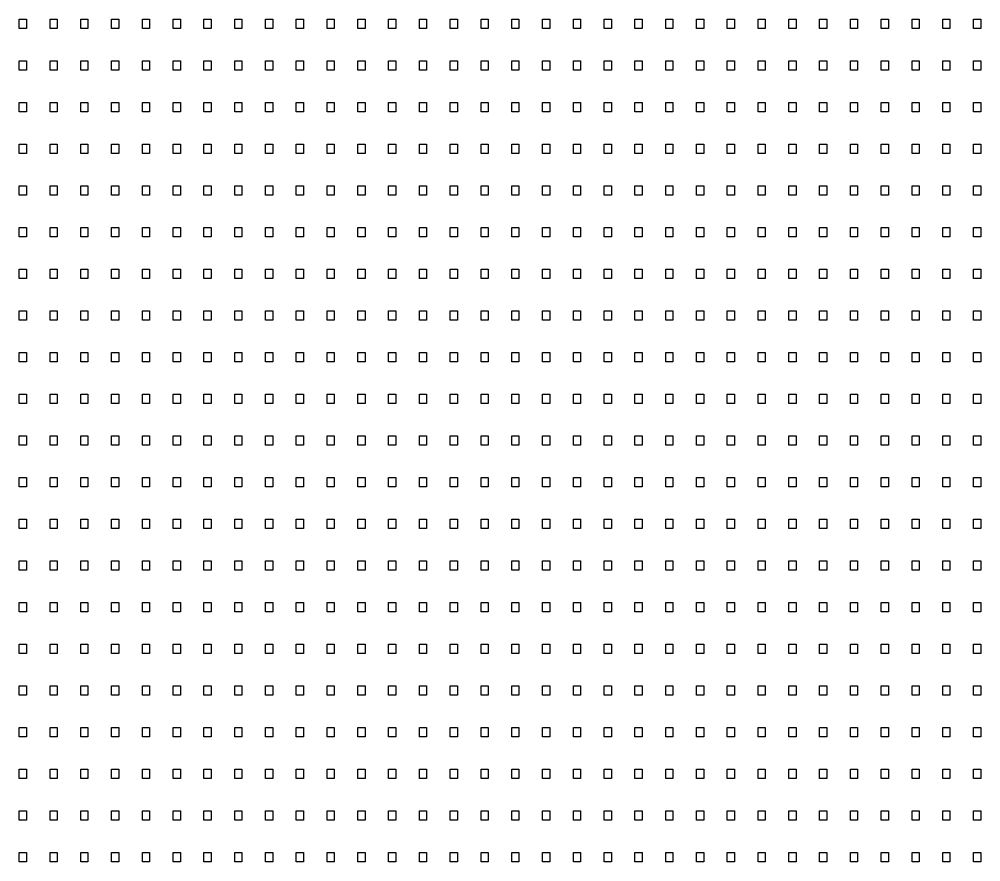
# Model space of a CAD drawing. Extents: x 11 to 212, y 11 to 212.
# Drawn here: x 67.8 to 122.9, y 61.3 to 109.6 of the extents above; entities that cross this region are included whole.
import ezdxf

# ---------------------------------------------------------------- set-up
doc = ezdxf.new("R2010")
doc.units = 0
doc.layers.add('Mark', color=7, linetype='continuous')

msp = doc.modelspace()

# ---------------------------------------------------------------- linework, layer by layer
at = {"layer": 'Mark'}
for points in [[(68.171, 109.065), (67.759, 109.065), (67.759, 109.594), (68.171, 109.594)], [(69.935, 109.065), (69.524, 109.065), (69.524, 109.594), (69.935, 109.594)], [(71.7, 109.065), (71.288, 109.065), (71.288, 109.594), (71.7, 109.594)], [(73.465, 109.065), (73.053, 109.065), (73.053, 109.594), (73.465, 109.594)], [(75.229, 109.065), (74.818, 109.065), (74.818, 109.594), (75.229, 109.594)], [(76.994, 109.065), (76.582, 109.065), (76.582, 109.594), (76.994, 109.594)], [(78.759, 109.065), (78.347, 109.065), (78.347, 109.594), (78.759, 109.594)], [(80.524, 109.065), (80.112, 109.065), (80.112, 109.594), (80.524, 109.594)], [(82.288, 109.065), (81.876, 109.065), (81.876, 109.594), (82.288, 109.594)], [(84.053, 109.065), (83.641, 109.065), (83.641, 109.594), (84.053, 109.594)], [(85.818, 109.065), (85.406, 109.065), (85.406, 109.594), (85.818, 109.594)], [(87.582, 109.065), (87.171, 109.065), (87.171, 109.594), (87.582, 109.594)], [(89.347, 109.065), (88.935, 109.065), (88.935, 109.594), (89.347, 109.594)], [(91.112, 109.065), (90.7, 109.065), (90.7, 109.594), (91.112, 109.594)], [(92.876, 109.065), (92.465, 109.065), (92.465, 109.594), (92.876, 109.594)], [(94.641, 109.065), (94.229, 109.065), (94.229, 109.594), (94.641, 109.594)], [(96.406, 109.065), (95.994, 109.065), (95.994, 109.594), (96.406, 109.594)], [(98.171, 109.065), (97.759, 109.065), (97.759, 109.594), (98.171, 109.594)], [(99.935, 109.065), (99.524, 109.065), (99.524, 109.594), (99.935, 109.594)], [(101.7, 109.065), (101.288, 109.065), (101.288, 109.594), (101.7, 109.594)], [(103.465, 109.065), (103.053, 109.065), (103.053, 109.594), (103.465, 109.594)], [(105.229, 109.065), (104.818, 109.065), (104.818, 109.594), (105.229, 109.594)], [(106.994, 109.065), (106.582, 109.065), (106.582, 109.594), (106.994, 109.594)], [(108.759, 109.065), (108.347, 109.065), (108.347, 109.594), (108.759, 109.594)], [(110.524, 109.065), (110.112, 109.065), (110.112, 109.594), (110.524, 109.594)], [(112.288, 109.065), (111.876, 109.065), (111.876, 109.594), (112.288, 109.594)], [(114.053, 109.065), (113.641, 109.065), (113.641, 109.594), (114.053, 109.594)], [(115.818, 109.065), (115.406, 109.065), (115.406, 109.594), (115.818, 109.594)], [(117.582, 109.065), (117.171, 109.065), (117.171, 109.594), (117.582, 109.594)], [(119.347, 109.065), (118.935, 109.065), (118.935, 109.594), (119.347, 109.594)], [(121.112, 109.065), (120.7, 109.065), (120.7, 109.594), (121.112, 109.594)], [(122.876, 109.065), (122.465, 109.065), (122.465, 109.594), (122.876, 109.594)], [(68.171, 106.676), (67.759, 106.676), (67.759, 107.206), (68.171, 107.206)], [(69.935, 106.676), (69.524, 106.676), (69.524, 107.206), (69.935, 107.206)], [(71.7, 106.676), (71.288, 106.676), (71.288, 107.206), (71.7, 107.206)], [(73.465, 106.676), (73.053, 106.676), (73.053, 107.206), (73.465, 107.206)], [(75.229, 106.676), (74.818, 106.676), (74.818, 107.206), (75.229, 107.206)], [(76.994, 106.676), (76.582, 106.676), (76.582, 107.206), (76.994, 107.206)], [(78.759, 106.676), (78.347, 106.676), (78.347, 107.206), (78.759, 107.206)], [(80.524, 106.676), (80.112, 106.676), (80.112, 107.206), (80.524, 107.206)], [(82.288, 106.676), (81.876, 106.676), (81.876, 107.206), (82.288, 107.206)], [(84.053, 106.676), (83.641, 106.676), (83.641, 107.206), (84.053, 107.206)], [(85.818, 106.676), (85.406, 106.676), (85.406, 107.206), (85.818, 107.206)], [(87.582, 106.676), (87.171, 106.676), (87.171, 107.206), (87.582, 107.206)], [(89.347, 106.676), (88.935, 106.676), (88.935, 107.206), (89.347, 107.206)], [(91.112, 106.676), (90.7, 106.676), (90.7, 107.206), (91.112, 107.206)], [(92.876, 106.676), (92.465, 106.676), (92.465, 107.206), (92.876, 107.206)], [(94.641, 106.676), (94.229, 106.676), (94.229, 107.206), (94.641, 107.206)], [(96.406, 106.676), (95.994, 106.676), (95.994, 107.206), (96.406, 107.206)], [(98.171, 106.676), (97.759, 106.676), (97.759, 107.206), (98.171, 107.206)], [(99.935, 106.676), (99.524, 106.676), (99.524, 107.206), (99.935, 107.206)], [(101.7, 106.676), (101.288, 106.676), (101.288, 107.206), (101.7, 107.206)], [(103.465, 106.676), (103.053, 106.676), (103.053, 107.206), (103.465, 107.206)], [(105.229, 106.676), (104.818, 106.676), (104.818, 107.206), (105.229, 107.206)], [(106.994, 106.676), (106.582, 106.676), (106.582, 107.206), (106.994, 107.206)], [(108.759, 106.676), (108.347, 106.676), (108.347, 107.206), (108.759, 107.206)], [(110.524, 106.676), (110.112, 106.676), (110.112, 107.206), (110.524, 107.206)], [(112.288, 106.676), (111.876, 106.676), (111.876, 107.206), (112.288, 107.206)], [(114.053, 106.676), (113.641, 106.676), (113.641, 107.206), (114.053, 107.206)], [(115.818, 106.676), (115.406, 106.676), (115.406, 107.206), (115.818, 107.206)], [(117.582, 106.676), (117.171, 106.676), (117.171, 107.206), (117.582, 107.206)], [(119.347, 106.676), (118.935, 106.676), (118.935, 107.206), (119.347, 107.206)], [(121.112, 106.676), (120.7, 106.676), (120.7, 107.206), (121.112, 107.206)], [(122.876, 106.676), (122.465, 106.676), (122.465, 107.206), (122.876, 107.206)], [(68.171, 104.288), (67.759, 104.288), (67.759, 104.818), (68.171, 104.818)], [(69.935, 104.288), (69.524, 104.288), (69.524, 104.818), (69.935, 104.818)], [(71.7, 104.288), (71.288, 104.288), (71.288, 104.818), (71.7, 104.818)], [(73.465, 104.288), (73.053, 104.288), (73.053, 104.818), (73.465, 104.818)], [(75.229, 104.288), (74.818, 104.288), (74.818, 104.818), (75.229, 104.818)], [(76.994, 104.288), (76.582, 104.288), (76.582, 104.818), (76.994, 104.818)], [(78.759, 104.288), (78.347, 104.288), (78.347, 104.818), (78.759, 104.818)], [(80.524, 104.288), (80.112, 104.288), (80.112, 104.818), (80.524, 104.818)], [(82.288, 104.288), (81.876, 104.288), (81.876, 104.818), (82.288, 104.818)], [(84.053, 104.288), (83.641, 104.288), (83.641, 104.818), (84.053, 104.818)], [(85.818, 104.288), (85.406, 104.288), (85.406, 104.818), (85.818, 104.818)], [(87.582, 104.288), (87.171, 104.288), (87.171, 104.818), (87.582, 104.818)], [(89.347, 104.288), (88.935, 104.288), (88.935, 104.818), (89.347, 104.818)], [(91.112, 104.288), (90.7, 104.288), (90.7, 104.818), (91.112, 104.818)], [(92.876, 104.288), (92.465, 104.288), (92.465, 104.818), (92.876, 104.818)], [(94.641, 104.288), (94.229, 104.288), (94.229, 104.818), (94.641, 104.818)], [(96.406, 104.288), (95.994, 104.288), (95.994, 104.818), (96.406, 104.818)], [(98.171, 104.288), (97.759, 104.288), (97.759, 104.818), (98.171, 104.818)], [(99.935, 104.288), (99.524, 104.288), (99.524, 104.818), (99.935, 104.818)], [(101.7, 104.288), (101.288, 104.288), (101.288, 104.818), (101.7, 104.818)], [(103.465, 104.288), (103.053, 104.288), (103.053, 104.818), (103.465, 104.818)], [(105.229, 104.288), (104.818, 104.288), (104.818, 104.818), (105.229, 104.818)], [(106.994, 104.288), (106.582, 104.288), (106.582, 104.818), (106.994, 104.818)], [(108.759, 104.288), (108.347, 104.288), (108.347, 104.818), (108.759, 104.818)], [(110.524, 104.288), (110.112, 104.288), (110.112, 104.818), (110.524, 104.818)], [(112.288, 104.288), (111.876, 104.288), (111.876, 104.818), (112.288, 104.818)], [(114.053, 104.288), (113.641, 104.288), (113.641, 104.818), (114.053, 104.818)], [(115.818, 104.288), (115.406, 104.288), (115.406, 104.818), (115.818, 104.818)], [(117.582, 104.288), (117.171, 104.288), (117.171, 104.818), (117.582, 104.818)], [(119.347, 104.288), (118.935, 104.288), (118.935, 104.818), (119.347, 104.818)], [(121.112, 104.288), (120.7, 104.288), (120.7, 104.818), (121.112, 104.818)], [(122.876, 104.288), (122.465, 104.288), (122.465, 104.818), (122.876, 104.818)], [(68.171, 101.9), (67.759, 101.9), (67.759, 102.429), (68.171, 102.429)], [(69.935, 101.9), (69.524, 101.9), (69.524, 102.429), (69.935, 102.429)], [(71.7, 101.9), (71.288, 101.9), (71.288, 102.429), (71.7, 102.429)], [(73.465, 101.9), (73.053, 101.9), (73.053, 102.429), (73.465, 102.429)], [(75.229, 101.9), (74.818, 101.9), (74.818, 102.429), (75.229, 102.429)], [(76.994, 101.9), (76.582, 101.9), (76.582, 102.429), (76.994, 102.429)], [(78.759, 101.9), (78.347, 101.9), (78.347, 102.429), (78.759, 102.429)], [(80.524, 101.9), (80.112, 101.9), (80.112, 102.429), (80.524, 102.429)], [(82.288, 101.9), (81.876, 101.9), (81.876, 102.429), (82.288, 102.429)], [(84.053, 101.9), (83.641, 101.9), (83.641, 102.429), (84.053, 102.429)], [(85.818, 101.9), (85.406, 101.9), (85.406, 102.429), (85.818, 102.429)], [(87.582, 101.9), (87.171, 101.9), (87.171, 102.429), (87.582, 102.429)], [(89.347, 101.9), (88.935, 101.9), (88.935, 102.429), (89.347, 102.429)], [(91.112, 101.9), (90.7, 101.9), (90.7, 102.429), (91.112, 102.429)], [(92.876, 101.9), (92.465, 101.9), (92.465, 102.429), (92.876, 102.429)], [(94.641, 101.9), (94.229, 101.9), (94.229, 102.429), (94.641, 102.429)], [(96.406, 101.9), (95.994, 101.9), (95.994, 102.429), (96.406, 102.429)], [(98.171, 101.9), (97.759, 101.9), (97.759, 102.429), (98.171, 102.429)], [(99.935, 101.9), (99.524, 101.9), (99.524, 102.429), (99.935, 102.429)], [(101.7, 101.9), (101.288, 101.9), (101.288, 102.429), (101.7, 102.429)], [(103.465, 101.9), (103.053, 101.9), (103.053, 102.429), (103.465, 102.429)], [(105.229, 101.9), (104.818, 101.9), (104.818, 102.429), (105.229, 102.429)], [(106.994, 101.9), (106.582, 101.9), (106.582, 102.429), (106.994, 102.429)], [(108.759, 101.9), (108.347, 101.9), (108.347, 102.429), (108.759, 102.429)], [(110.524, 101.9), (110.112, 101.9), (110.112, 102.429), (110.524, 102.429)], [(112.288, 101.9), (111.876, 101.9), (111.876, 102.429), (112.288, 102.429)], [(114.053, 101.9), (113.641, 101.9), (113.641, 102.429), (114.053, 102.429)], [(115.818, 101.9), (115.406, 101.9), (115.406, 102.429), (115.818, 102.429)], [(117.582, 101.9), (117.171, 101.9), (117.171, 102.429), (117.582, 102.429)], [(119.347, 101.9), (118.935, 101.9), (118.935, 102.429), (119.347, 102.429)], [(121.112, 101.9), (120.7, 101.9), (120.7, 102.429), (121.112, 102.429)], [(122.876, 101.9), (122.465, 101.9), (122.465, 102.429), (122.876, 102.429)], [(68.171, 99.512), (67.759, 99.512), (67.759, 100.041), (68.171, 100.041)], [(69.935, 99.512), (69.524, 99.512), (69.524, 100.041), (69.935, 100.041)], [(71.7, 99.512), (71.288, 99.512), (71.288, 100.041), (71.7, 100.041)], [(73.465, 99.512), (73.053, 99.512), (73.053, 100.041), (73.465, 100.041)], [(75.229, 99.512), (74.818, 99.512), (74.818, 100.041), (75.229, 100.041)], [(76.994, 99.512), (76.582, 99.512), (76.582, 100.041), (76.994, 100.041)], [(78.759, 99.512), (78.347, 99.512), (78.347, 100.041), (78.759, 100.041)], [(80.524, 99.512), (80.112, 99.512), (80.112, 100.041), (80.524, 100.041)], [(82.288, 99.512), (81.876, 99.512), (81.876, 100.041), (82.288, 100.041)], [(84.053, 99.512), (83.641, 99.512), (83.641, 100.041), (84.053, 100.041)], [(85.818, 99.512), (85.406, 99.512), (85.406, 100.041), (85.818, 100.041)], [(87.582, 99.512), (87.171, 99.512), (87.171, 100.041), (87.582, 100.041)], [(89.347, 99.512), (88.935, 99.512), (88.935, 100.041), (89.347, 100.041)], [(91.112, 99.512), (90.7, 99.512), (90.7, 100.041), (91.112, 100.041)], [(92.876, 99.512), (92.465, 99.512), (92.465, 100.041), (92.876, 100.041)], [(94.641, 99.512), (94.229, 99.512), (94.229, 100.041), (94.641, 100.041)], [(96.406, 99.512), (95.994, 99.512), (95.994, 100.041), (96.406, 100.041)], [(98.171, 99.512), (97.759, 99.512), (97.759, 100.041), (98.171, 100.041)], [(99.935, 99.512), (99.524, 99.512), (99.524, 100.041), (99.935, 100.041)], [(101.7, 99.512), (101.288, 99.512), (101.288, 100.041), (101.7, 100.041)], [(103.465, 99.512), (103.053, 99.512), (103.053, 100.041), (103.465, 100.041)], [(105.229, 99.512), (104.818, 99.512), (104.818, 100.041), (105.229, 100.041)], [(106.994, 99.512), (106.582, 99.512), (106.582, 100.041), (106.994, 100.041)], [(108.759, 99.512), (108.347, 99.512), (108.347, 100.041), (108.759, 100.041)], [(110.524, 99.512), (110.112, 99.512), (110.112, 100.041), (110.524, 100.041)], [(112.288, 99.512), (111.876, 99.512), (111.876, 100.041), (112.288, 100.041)], [(114.053, 99.512), (113.641, 99.512), (113.641, 100.041), (114.053, 100.041)], [(115.818, 99.512), (115.406, 99.512), (115.406, 100.041), (115.818, 100.041)], [(117.582, 99.512), (117.171, 99.512), (117.171, 100.041), (117.582, 100.041)], [(119.347, 99.512), (118.935, 99.512), (118.935, 100.041), (119.347, 100.041)], [(121.112, 99.512), (120.7, 99.512), (120.7, 100.041), (121.112, 100.041)], [(122.876, 99.512), (122.465, 99.512), (122.465, 100.041), (122.876, 100.041)], [(68.171, 97.124), (67.759, 97.124), (67.759, 97.653), (68.171, 97.653)], [(69.935, 97.124), (69.524, 97.124), (69.524, 97.653), (69.935, 97.653)], [(71.7, 97.124), (71.288, 97.124), (71.288, 97.653), (71.7, 97.653)], [(73.465, 97.124), (73.053, 97.124), (73.053, 97.653), (73.465, 97.653)], [(75.229, 97.124), (74.818, 97.124), (74.818, 97.653), (75.229, 97.653)], [(76.994, 97.124), (76.582, 97.124), (76.582, 97.653), (76.994, 97.653)], [(78.759, 97.124), (78.347, 97.124), (78.347, 97.653), (78.759, 97.653)], [(80.524, 97.124), (80.112, 97.124), (80.112, 97.653), (80.524, 97.653)], [(82.288, 97.124), (81.876, 97.124), (81.876, 97.653), (82.288, 97.653)], [(84.053, 97.124), (83.641, 97.124), (83.641, 97.653), (84.053, 97.653)], [(85.818, 97.124), (85.406, 97.124), (85.406, 97.653), (85.818, 97.653)], [(87.582, 97.124), (87.171, 97.124), (87.171, 97.653), (87.582, 97.653)], [(89.347, 97.124), (88.935, 97.124), (88.935, 97.653), (89.347, 97.653)], [(91.112, 97.124), (90.7, 97.124), (90.7, 97.653), (91.112, 97.653)], [(92.876, 97.124), (92.465, 97.124), (92.465, 97.653), (92.876, 97.653)], [(94.641, 97.124), (94.229, 97.124), (94.229, 97.653), (94.641, 97.653)], [(96.406, 97.124), (95.994, 97.124), (95.994, 97.653), (96.406, 97.653)], [(98.171, 97.124), (97.759, 97.124), (97.759, 97.653), (98.171, 97.653)], [(99.935, 97.124), (99.524, 97.124), (99.524, 97.653), (99.935, 97.653)], [(101.7, 97.124), (101.288, 97.124), (101.288, 97.653), (101.7, 97.653)], [(103.465, 97.124), (103.053, 97.124), (103.053, 97.653), (103.465, 97.653)], [(105.229, 97.124), (104.818, 97.124), (104.818, 97.653), (105.229, 97.653)], [(106.994, 97.124), (106.582, 97.124), (106.582, 97.653), (106.994, 97.653)], [(108.759, 97.124), (108.347, 97.124), (108.347, 97.653), (108.759, 97.653)], [(110.524, 97.124), (110.112, 97.124), (110.112, 97.653), (110.524, 97.653)], [(112.288, 97.124), (111.876, 97.124), (111.876, 97.653), (112.288, 97.653)], [(114.053, 97.124), (113.641, 97.124), (113.641, 97.653), (114.053, 97.653)], [(115.818, 97.124), (115.406, 97.124), (115.406, 97.653), (115.818, 97.653)], [(117.582, 97.124), (117.171, 97.124), (117.171, 97.653), (117.582, 97.653)], [(119.347, 97.124), (118.935, 97.124), (118.935, 97.653), (119.347, 97.653)], [(121.112, 97.124), (120.7, 97.124), (120.7, 97.653), (121.112, 97.653)], [(122.876, 97.124), (122.465, 97.124), (122.465, 97.653), (122.876, 97.653)], [(68.171, 94.735), (67.759, 94.735), (67.759, 95.265), (68.171, 95.265)], [(69.935, 94.735), (69.524, 94.735), (69.524, 95.265), (69.935, 95.265)], [(71.7, 94.735), (71.288, 94.735), (71.288, 95.265), (71.7, 95.265)], [(73.465, 94.735), (73.053, 94.735), (73.053, 95.265), (73.465, 95.265)], [(75.229, 94.735), (74.818, 94.735), (74.818, 95.265), (75.229, 95.265)], [(76.994, 94.735), (76.582, 94.735), (76.582, 95.265), (76.994, 95.265)], [(78.759, 94.735), (78.347, 94.735), (78.347, 95.265), (78.759, 95.265)], [(80.524, 94.735), (80.112, 94.735), (80.112, 95.265), (80.524, 95.265)], [(82.288, 94.735), (81.876, 94.735), (81.876, 95.265), (82.288, 95.265)], [(84.053, 94.735), (83.641, 94.735), (83.641, 95.265), (84.053, 95.265)], [(85.818, 94.735), (85.406, 94.735), (85.406, 95.265), (85.818, 95.265)], [(87.582, 94.735), (87.171, 94.735), (87.171, 95.265), (87.582, 95.265)], [(89.347, 94.735), (88.935, 94.735), (88.935, 95.265), (89.347, 95.265)], [(91.112, 94.735), (90.7, 94.735), (90.7, 95.265), (91.112, 95.265)], [(92.876, 94.735), (92.465, 94.735), (92.465, 95.265), (92.876, 95.265)], [(94.641, 94.735), (94.229, 94.735), (94.229, 95.265), (94.641, 95.265)], [(96.406, 94.735), (95.994, 94.735), (95.994, 95.265), (96.406, 95.265)], [(98.171, 94.735), (97.759, 94.735), (97.759, 95.265), (98.171, 95.265)], [(99.935, 94.735), (99.524, 94.735), (99.524, 95.265), (99.935, 95.265)], [(101.7, 94.735), (101.288, 94.735), (101.288, 95.265), (101.7, 95.265)], [(103.465, 94.735), (103.053, 94.735), (103.053, 95.265), (103.465, 95.265)], [(105.229, 94.735), (104.818, 94.735), (104.818, 95.265), (105.229, 95.265)], [(106.994, 94.735), (106.582, 94.735), (106.582, 95.265), (106.994, 95.265)], [(108.759, 94.735), (108.347, 94.735), (108.347, 95.265), (108.759, 95.265)], [(110.524, 94.735), (110.112, 94.735), (110.112, 95.265), (110.524, 95.265)], [(112.288, 94.735), (111.876, 94.735), (111.876, 95.265), (112.288, 95.265)], [(114.053, 94.735), (113.641, 94.735), (113.641, 95.265), (114.053, 95.265)], [(115.818, 94.735), (115.406, 94.735), (115.406, 95.265), (115.818, 95.265)], [(117.582, 94.735), (117.171, 94.735), (117.171, 95.265), (117.582, 95.265)], [(119.347, 94.735), (118.935, 94.735), (118.935, 95.265), (119.347, 95.265)], [(121.112, 94.735), (120.7, 94.735), (120.7, 95.265), (121.112, 95.265)], [(122.876, 94.735), (122.465, 94.735), (122.465, 95.265), (122.876, 95.265)], [(68.171, 92.347), (67.759, 92.347), (67.759, 92.876), (68.171, 92.876)], [(69.935, 92.347), (69.524, 92.347), (69.524, 92.876), (69.935, 92.876)], [(71.7, 92.347), (71.288, 92.347), (71.288, 92.876), (71.7, 92.876)], [(73.465, 92.347), (73.053, 92.347), (73.053, 92.876), (73.465, 92.876)], [(75.229, 92.347), (74.818, 92.347), (74.818, 92.876), (75.229, 92.876)], [(76.994, 92.347), (76.582, 92.347), (76.582, 92.876), (76.994, 92.876)], [(78.759, 92.347), (78.347, 92.347), (78.347, 92.876), (78.759, 92.876)], [(80.524, 92.347), (80.112, 92.347), (80.112, 92.876), (80.524, 92.876)], [(82.288, 92.347), (81.876, 92.347), (81.876, 92.876), (82.288, 92.876)], [(84.053, 92.347), (83.641, 92.347), (83.641, 92.876), (84.053, 92.876)], [(85.818, 92.347), (85.406, 92.347), (85.406, 92.876), (85.818, 92.876)], [(87.582, 92.347), (87.171, 92.347), (87.171, 92.876), (87.582, 92.876)], [(89.347, 92.347), (88.935, 92.347), (88.935, 92.876), (89.347, 92.876)], [(91.112, 92.347), (90.7, 92.347), (90.7, 92.876), (91.112, 92.876)], [(92.876, 92.347), (92.465, 92.347), (92.465, 92.876), (92.876, 92.876)], [(94.641, 92.347), (94.229, 92.347), (94.229, 92.876), (94.641, 92.876)], [(96.406, 92.347), (95.994, 92.347), (95.994, 92.876), (96.406, 92.876)], [(98.171, 92.347), (97.759, 92.347), (97.759, 92.876), (98.171, 92.876)], [(99.935, 92.347), (99.524, 92.347), (99.524, 92.876), (99.935, 92.876)], [(101.7, 92.347), (101.288, 92.347), (101.288, 92.876), (101.7, 92.876)], [(103.465, 92.347), (103.053, 92.347), (103.053, 92.876), (103.465, 92.876)], [(105.229, 92.347), (104.818, 92.347), (104.818, 92.876), (105.229, 92.876)], [(106.994, 92.347), (106.582, 92.347), (106.582, 92.876), (106.994, 92.876)], [(108.759, 92.347), (108.347, 92.347), (108.347, 92.876), (108.759, 92.876)], [(110.524, 92.347), (110.112, 92.347), (110.112, 92.876), (110.524, 92.876)], [(112.288, 92.347), (111.876, 92.347), (111.876, 92.876), (112.288, 92.876)], [(114.053, 92.347), (113.641, 92.347), (113.641, 92.876), (114.053, 92.876)], [(115.818, 92.347), (115.406, 92.347), (115.406, 92.876), (115.818, 92.876)], [(117.582, 92.347), (117.171, 92.347), (117.171, 92.876), (117.582, 92.876)], [(119.347, 92.347), (118.935, 92.347), (118.935, 92.876), (119.347, 92.876)], [(121.112, 92.347), (120.7, 92.347), (120.7, 92.876), (121.112, 92.876)], [(122.876, 92.347), (122.465, 92.347), (122.465, 92.876), (122.876, 92.876)], [(68.171, 89.959), (67.759, 89.959), (67.759, 90.488), (68.171, 90.488)], [(69.935, 89.959), (69.524, 89.959), (69.524, 90.488), (69.935, 90.488)], [(71.7, 89.959), (71.288, 89.959), (71.288, 90.488), (71.7, 90.488)], [(73.465, 89.959), (73.053, 89.959), (73.053, 90.488), (73.465, 90.488)], [(75.229, 89.959), (74.818, 89.959), (74.818, 90.488), (75.229, 90.488)], [(76.994, 89.959), (76.582, 89.959), (76.582, 90.488), (76.994, 90.488)], [(78.759, 89.959), (78.347, 89.959), (78.347, 90.488), (78.759, 90.488)], [(80.524, 89.959), (80.112, 89.959), (80.112, 90.488), (80.524, 90.488)], [(82.288, 89.959), (81.876, 89.959), (81.876, 90.488), (82.288, 90.488)], [(84.053, 89.959), (83.641, 89.959), (83.641, 90.488), (84.053, 90.488)], [(85.818, 89.959), (85.406, 89.959), (85.406, 90.488), (85.818, 90.488)], [(87.582, 89.959), (87.171, 89.959), (87.171, 90.488), (87.582, 90.488)], [(89.347, 89.959), (88.935, 89.959), (88.935, 90.488), (89.347, 90.488)], [(91.112, 89.959), (90.7, 89.959), (90.7, 90.488), (91.112, 90.488)], [(92.876, 89.959), (92.465, 89.959), (92.465, 90.488), (92.876, 90.488)], [(94.641, 89.959), (94.229, 89.959), (94.229, 90.488), (94.641, 90.488)], [(96.406, 89.959), (95.994, 89.959), (95.994, 90.488), (96.406, 90.488)], [(98.171, 89.959), (97.759, 89.959), (97.759, 90.488), (98.171, 90.488)], [(99.935, 89.959), (99.524, 89.959), (99.524, 90.488), (99.935, 90.488)], [(101.7, 89.959), (101.288, 89.959), (101.288, 90.488), (101.7, 90.488)], [(103.465, 89.959), (103.053, 89.959), (103.053, 90.488), (103.465, 90.488)], [(105.229, 89.959), (104.818, 89.959), (104.818, 90.488), (105.229, 90.488)], [(106.994, 89.959), (106.582, 89.959), (106.582, 90.488), (106.994, 90.488)], [(108.759, 89.959), (108.347, 89.959), (108.347, 90.488), (108.759, 90.488)], [(110.524, 89.959), (110.112, 89.959), (110.112, 90.488), (110.524, 90.488)], [(112.288, 89.959), (111.876, 89.959), (111.876, 90.488), (112.288, 90.488)], [(114.053, 89.959), (113.641, 89.959), (113.641, 90.488), (114.053, 90.488)], [(115.818, 89.959), (115.406, 89.959), (115.406, 90.488), (115.818, 90.488)], [(117.582, 89.959), (117.171, 89.959), (117.171, 90.488), (117.582, 90.488)], [(119.347, 89.959), (118.935, 89.959), (118.935, 90.488), (119.347, 90.488)], [(121.112, 89.959), (120.7, 89.959), (120.7, 90.488), (121.112, 90.488)], [(122.876, 89.959), (122.465, 89.959), (122.465, 90.488), (122.876, 90.488)], [(68.171, 87.571), (67.759, 87.571), (67.759, 88.1), (68.171, 88.1)], [(69.935, 87.571), (69.524, 87.571), (69.524, 88.1), (69.935, 88.1)], [(71.7, 87.571), (71.288, 87.571), (71.288, 88.1), (71.7, 88.1)], [(73.465, 87.571), (73.053, 87.571), (73.053, 88.1), (73.465, 88.1)], [(75.229, 87.571), (74.818, 87.571), (74.818, 88.1), (75.229, 88.1)], [(76.994, 87.571), (76.582, 87.571), (76.582, 88.1), (76.994, 88.1)], [(78.759, 87.571), (78.347, 87.571), (78.347, 88.1), (78.759, 88.1)], [(80.524, 87.571), (80.112, 87.571), (80.112, 88.1), (80.524, 88.1)], [(82.288, 87.571), (81.876, 87.571), (81.876, 88.1), (82.288, 88.1)], [(84.053, 87.571), (83.641, 87.571), (83.641, 88.1), (84.053, 88.1)], [(85.818, 87.571), (85.406, 87.571), (85.406, 88.1), (85.818, 88.1)], [(87.582, 87.571), (87.171, 87.571), (87.171, 88.1), (87.582, 88.1)], [(89.347, 87.571), (88.935, 87.571), (88.935, 88.1), (89.347, 88.1)], [(91.112, 87.571), (90.7, 87.571), (90.7, 88.1), (91.112, 88.1)], [(92.876, 87.571), (92.465, 87.571), (92.465, 88.1), (92.876, 88.1)], [(94.641, 87.571), (94.229, 87.571), (94.229, 88.1), (94.641, 88.1)], [(96.406, 87.571), (95.994, 87.571), (95.994, 88.1), (96.406, 88.1)], [(98.171, 87.571), (97.759, 87.571), (97.759, 88.1), (98.171, 88.1)], [(99.935, 87.571), (99.524, 87.571), (99.524, 88.1), (99.935, 88.1)], [(101.7, 87.571), (101.288, 87.571), (101.288, 88.1), (101.7, 88.1)], [(103.465, 87.571), (103.053, 87.571), (103.053, 88.1), (103.465, 88.1)], [(105.229, 87.571), (104.818, 87.571), (104.818, 88.1), (105.229, 88.1)], [(106.994, 87.571), (106.582, 87.571), (106.582, 88.1), (106.994, 88.1)], [(108.759, 87.571), (108.347, 87.571), (108.347, 88.1), (108.759, 88.1)], [(110.524, 87.571), (110.112, 87.571), (110.112, 88.1), (110.524, 88.1)], [(112.288, 87.571), (111.876, 87.571), (111.876, 88.1), (112.288, 88.1)], [(114.053, 87.571), (113.641, 87.571), (113.641, 88.1), (114.053, 88.1)], [(115.818, 87.571), (115.406, 87.571), (115.406, 88.1), (115.818, 88.1)], [(117.582, 87.571), (117.171, 87.571), (117.171, 88.1), (117.582, 88.1)], [(119.347, 87.571), (118.935, 87.571), (118.935, 88.1), (119.347, 88.1)], [(121.112, 87.571), (120.7, 87.571), (120.7, 88.1), (121.112, 88.1)], [(122.876, 87.571), (122.465, 87.571), (122.465, 88.1), (122.876, 88.1)], [(68.171, 85.182), (67.759, 85.182), (67.759, 85.712), (68.171, 85.712)], [(69.935, 85.182), (69.524, 85.182), (69.524, 85.712), (69.935, 85.712)], [(71.7, 85.182), (71.288, 85.182), (71.288, 85.712), (71.7, 85.712)], [(73.465, 85.182), (73.053, 85.182), (73.053, 85.712), (73.465, 85.712)], [(75.229, 85.182), (74.818, 85.182), (74.818, 85.712), (75.229, 85.712)], [(76.994, 85.182), (76.582, 85.182), (76.582, 85.712), (76.994, 85.712)], [(78.759, 85.182), (78.347, 85.182), (78.347, 85.712), (78.759, 85.712)], [(80.524, 85.182), (80.112, 85.182), (80.112, 85.712), (80.524, 85.712)], [(82.288, 85.182), (81.876, 85.182), (81.876, 85.712), (82.288, 85.712)], [(84.053, 85.182), (83.641, 85.182), (83.641, 85.712), (84.053, 85.712)], [(85.818, 85.182), (85.406, 85.182), (85.406, 85.712), (85.818, 85.712)], [(87.582, 85.182), (87.171, 85.182), (87.171, 85.712), (87.582, 85.712)], [(89.347, 85.182), (88.935, 85.182), (88.935, 85.712), (89.347, 85.712)], [(91.112, 85.182), (90.7, 85.182), (90.7, 85.712), (91.112, 85.712)], [(92.876, 85.182), (92.465, 85.182), (92.465, 85.712), (92.876, 85.712)], [(94.641, 85.182), (94.229, 85.182), (94.229, 85.712), (94.641, 85.712)], [(96.406, 85.182), (95.994, 85.182), (95.994, 85.712), (96.406, 85.712)], [(98.171, 85.182), (97.759, 85.182), (97.759, 85.712), (98.171, 85.712)], [(99.935, 85.182), (99.524, 85.182), (99.524, 85.712), (99.935, 85.712)], [(101.7, 85.182), (101.288, 85.182), (101.288, 85.712), (101.7, 85.712)], [(103.465, 85.182), (103.053, 85.182), (103.053, 85.712), (103.465, 85.712)], [(105.229, 85.182), (104.818, 85.182), (104.818, 85.712), (105.229, 85.712)], [(106.994, 85.182), (106.582, 85.182), (106.582, 85.712), (106.994, 85.712)], [(108.759, 85.182), (108.347, 85.182), (108.347, 85.712), (108.759, 85.712)], [(110.524, 85.182), (110.112, 85.182), (110.112, 85.712), (110.524, 85.712)], [(112.288, 85.182), (111.876, 85.182), (111.876, 85.712), (112.288, 85.712)], [(114.053, 85.182), (113.641, 85.182), (113.641, 85.712), (114.053, 85.712)], [(115.818, 85.182), (115.406, 85.182), (115.406, 85.712), (115.818, 85.712)], [(117.582, 85.182), (117.171, 85.182), (117.171, 85.712), (117.582, 85.712)], [(119.347, 85.182), (118.935, 85.182), (118.935, 85.712), (119.347, 85.712)], [(121.112, 85.182), (120.7, 85.182), (120.7, 85.712), (121.112, 85.712)], [(122.876, 85.182), (122.465, 85.182), (122.465, 85.712), (122.876, 85.712)], [(68.171, 82.794), (67.759, 82.794), (67.759, 83.324), (68.171, 83.324)], [(69.935, 82.794), (69.524, 82.794), (69.524, 83.324), (69.935, 83.324)], [(71.7, 82.794), (71.288, 82.794), (71.288, 83.324), (71.7, 83.324)], [(73.465, 82.794), (73.053, 82.794), (73.053, 83.324), (73.465, 83.324)], [(75.229, 82.794), (74.818, 82.794), (74.818, 83.324), (75.229, 83.324)], [(76.994, 82.794), (76.582, 82.794), (76.582, 83.324), (76.994, 83.324)], [(78.759, 82.794), (78.347, 82.794), (78.347, 83.324), (78.759, 83.324)], [(80.524, 82.794), (80.112, 82.794), (80.112, 83.324), (80.524, 83.324)], [(82.288, 82.794), (81.876, 82.794), (81.876, 83.324), (82.288, 83.324)], [(84.053, 82.794), (83.641, 82.794), (83.641, 83.324), (84.053, 83.324)], [(85.818, 82.794), (85.406, 82.794), (85.406, 83.324), (85.818, 83.324)], [(87.582, 82.794), (87.171, 82.794), (87.171, 83.324), (87.582, 83.324)], [(89.347, 82.794), (88.935, 82.794), (88.935, 83.324), (89.347, 83.324)], [(91.112, 82.794), (90.7, 82.794), (90.7, 83.324), (91.112, 83.324)], [(92.876, 82.794), (92.465, 82.794), (92.465, 83.324), (92.876, 83.324)], [(94.641, 82.794), (94.229, 82.794), (94.229, 83.324), (94.641, 83.324)], [(96.406, 82.794), (95.994, 82.794), (95.994, 83.324), (96.406, 83.324)], [(98.171, 82.794), (97.759, 82.794), (97.759, 83.324), (98.171, 83.324)], [(99.935, 82.794), (99.524, 82.794), (99.524, 83.324), (99.935, 83.324)], [(101.7, 82.794), (101.288, 82.794), (101.288, 83.324), (101.7, 83.324)], [(103.465, 82.794), (103.053, 82.794), (103.053, 83.324), (103.465, 83.324)], [(105.229, 82.794), (104.818, 82.794), (104.818, 83.324), (105.229, 83.324)], [(106.994, 82.794), (106.582, 82.794), (106.582, 83.324), (106.994, 83.324)], [(108.759, 82.794), (108.347, 82.794), (108.347, 83.324), (108.759, 83.324)], [(110.524, 82.794), (110.112, 82.794), (110.112, 83.324), (110.524, 83.324)], [(112.288, 82.794), (111.876, 82.794), (111.876, 83.324), (112.288, 83.324)], [(114.053, 82.794), (113.641, 82.794), (113.641, 83.324), (114.053, 83.324)], [(115.818, 82.794), (115.406, 82.794), (115.406, 83.324), (115.818, 83.324)], [(117.582, 82.794), (117.171, 82.794), (117.171, 83.324), (117.582, 83.324)], [(119.347, 82.794), (118.935, 82.794), (118.935, 83.324), (119.347, 83.324)], [(121.112, 82.794), (120.7, 82.794), (120.7, 83.324), (121.112, 83.324)], [(122.876, 82.794), (122.465, 82.794), (122.465, 83.324), (122.876, 83.324)], [(68.171, 80.406), (67.759, 80.406), (67.759, 80.935), (68.171, 80.935)], [(69.935, 80.406), (69.524, 80.406), (69.524, 80.935), (69.935, 80.935)], [(71.7, 80.406), (71.288, 80.406), (71.288, 80.935), (71.7, 80.935)], [(73.465, 80.406), (73.053, 80.406), (73.053, 80.935), (73.465, 80.935)], [(75.229, 80.406), (74.818, 80.406), (74.818, 80.935), (75.229, 80.935)], [(76.994, 80.406), (76.582, 80.406), (76.582, 80.935), (76.994, 80.935)], [(78.759, 80.406), (78.347, 80.406), (78.347, 80.935), (78.759, 80.935)], [(80.524, 80.406), (80.112, 80.406), (80.112, 80.935), (80.524, 80.935)], [(82.288, 80.406), (81.876, 80.406), (81.876, 80.935), (82.288, 80.935)], [(84.053, 80.406), (83.641, 80.406), (83.641, 80.935), (84.053, 80.935)], [(85.818, 80.406), (85.406, 80.406), (85.406, 80.935), (85.818, 80.935)], [(87.582, 80.406), (87.171, 80.406), (87.171, 80.935), (87.582, 80.935)], [(89.347, 80.406), (88.935, 80.406), (88.935, 80.935), (89.347, 80.935)], [(91.112, 80.406), (90.7, 80.406), (90.7, 80.935), (91.112, 80.935)], [(92.876, 80.406), (92.465, 80.406), (92.465, 80.935), (92.876, 80.935)], [(94.641, 80.406), (94.229, 80.406), (94.229, 80.935), (94.641, 80.935)], [(96.406, 80.406), (95.994, 80.406), (95.994, 80.935), (96.406, 80.935)], [(98.171, 80.406), (97.759, 80.406), (97.759, 80.935), (98.171, 80.935)], [(99.935, 80.406), (99.524, 80.406), (99.524, 80.935), (99.935, 80.935)], [(101.7, 80.406), (101.288, 80.406), (101.288, 80.935), (101.7, 80.935)], [(103.465, 80.406), (103.053, 80.406), (103.053, 80.935), (103.465, 80.935)], [(105.229, 80.406), (104.818, 80.406), (104.818, 80.935), (105.229, 80.935)], [(106.994, 80.406), (106.582, 80.406), (106.582, 80.935), (106.994, 80.935)], [(108.759, 80.406), (108.347, 80.406), (108.347, 80.935), (108.759, 80.935)], [(110.524, 80.406), (110.112, 80.406), (110.112, 80.935), (110.524, 80.935)], [(112.288, 80.406), (111.876, 80.406), (111.876, 80.935), (112.288, 80.935)], [(114.053, 80.406), (113.641, 80.406), (113.641, 80.935), (114.053, 80.935)], [(115.818, 80.406), (115.406, 80.406), (115.406, 80.935), (115.818, 80.935)], [(117.582, 80.406), (117.171, 80.406), (117.171, 80.935), (117.582, 80.935)], [(119.347, 80.406), (118.935, 80.406), (118.935, 80.935), (119.347, 80.935)], [(121.112, 80.406), (120.7, 80.406), (120.7, 80.935), (121.112, 80.935)], [(122.876, 80.406), (122.465, 80.406), (122.465, 80.935), (122.876, 80.935)], [(68.171, 78.018), (67.759, 78.018), (67.759, 78.547), (68.171, 78.547)], [(69.935, 78.018), (69.524, 78.018), (69.524, 78.547), (69.935, 78.547)], [(71.7, 78.018), (71.288, 78.018), (71.288, 78.547), (71.7, 78.547)], [(73.465, 78.018), (73.053, 78.018), (73.053, 78.547), (73.465, 78.547)], [(75.229, 78.018), (74.818, 78.018), (74.818, 78.547), (75.229, 78.547)], [(76.994, 78.018), (76.582, 78.018), (76.582, 78.547), (76.994, 78.547)], [(78.759, 78.018), (78.347, 78.018), (78.347, 78.547), (78.759, 78.547)], [(80.524, 78.018), (80.112, 78.018), (80.112, 78.547), (80.524, 78.547)], [(82.288, 78.018), (81.876, 78.018), (81.876, 78.547), (82.288, 78.547)], [(84.053, 78.018), (83.641, 78.018), (83.641, 78.547), (84.053, 78.547)], [(85.818, 78.018), (85.406, 78.018), (85.406, 78.547), (85.818, 78.547)], [(87.582, 78.018), (87.171, 78.018), (87.171, 78.547), (87.582, 78.547)], [(89.347, 78.018), (88.935, 78.018), (88.935, 78.547), (89.347, 78.547)], [(91.112, 78.018), (90.7, 78.018), (90.7, 78.547), (91.112, 78.547)], [(92.876, 78.018), (92.465, 78.018), (92.465, 78.547), (92.876, 78.547)], [(94.641, 78.018), (94.229, 78.018), (94.229, 78.547), (94.641, 78.547)], [(96.406, 78.018), (95.994, 78.018), (95.994, 78.547), (96.406, 78.547)], [(98.171, 78.018), (97.759, 78.018), (97.759, 78.547), (98.171, 78.547)], [(99.935, 78.018), (99.524, 78.018), (99.524, 78.547), (99.935, 78.547)], [(101.7, 78.018), (101.288, 78.018), (101.288, 78.547), (101.7, 78.547)], [(103.465, 78.018), (103.053, 78.018), (103.053, 78.547), (103.465, 78.547)], [(105.229, 78.018), (104.818, 78.018), (104.818, 78.547), (105.229, 78.547)], [(106.994, 78.018), (106.582, 78.018), (106.582, 78.547), (106.994, 78.547)], [(108.759, 78.018), (108.347, 78.018), (108.347, 78.547), (108.759, 78.547)], [(110.524, 78.018), (110.112, 78.018), (110.112, 78.547), (110.524, 78.547)], [(112.288, 78.018), (111.876, 78.018), (111.876, 78.547), (112.288, 78.547)], [(114.053, 78.018), (113.641, 78.018), (113.641, 78.547), (114.053, 78.547)], [(115.818, 78.018), (115.406, 78.018), (115.406, 78.547), (115.818, 78.547)], [(117.582, 78.018), (117.171, 78.018), (117.171, 78.547), (117.582, 78.547)], [(119.347, 78.018), (118.935, 78.018), (118.935, 78.547), (119.347, 78.547)], [(121.112, 78.018), (120.7, 78.018), (120.7, 78.547), (121.112, 78.547)], [(122.876, 78.018), (122.465, 78.018), (122.465, 78.547), (122.876, 78.547)], [(68.171, 75.629), (67.759, 75.629), (67.759, 76.159), (68.171, 76.159)], [(69.935, 75.629), (69.524, 75.629), (69.524, 76.159), (69.935, 76.159)], [(71.7, 75.629), (71.288, 75.629), (71.288, 76.159), (71.7, 76.159)], [(73.465, 75.629), (73.053, 75.629), (73.053, 76.159), (73.465, 76.159)], [(75.229, 75.629), (74.818, 75.629), (74.818, 76.159), (75.229, 76.159)], [(76.994, 75.629), (76.582, 75.629), (76.582, 76.159), (76.994, 76.159)], [(78.759, 75.629), (78.347, 75.629), (78.347, 76.159), (78.759, 76.159)], [(80.524, 75.629), (80.112, 75.629), (80.112, 76.159), (80.524, 76.159)], [(82.288, 75.629), (81.876, 75.629), (81.876, 76.159), (82.288, 76.159)], [(84.053, 75.629), (83.641, 75.629), (83.641, 76.159), (84.053, 76.159)], [(85.818, 75.629), (85.406, 75.629), (85.406, 76.159), (85.818, 76.159)], [(87.582, 75.629), (87.171, 75.629), (87.171, 76.159), (87.582, 76.159)], [(89.347, 75.629), (88.935, 75.629), (88.935, 76.159), (89.347, 76.159)], [(91.112, 75.629), (90.7, 75.629), (90.7, 76.159), (91.112, 76.159)], [(92.876, 75.629), (92.465, 75.629), (92.465, 76.159), (92.876, 76.159)], [(94.641, 75.629), (94.229, 75.629), (94.229, 76.159), (94.641, 76.159)], [(96.406, 75.629), (95.994, 75.629), (95.994, 76.159), (96.406, 76.159)], [(98.171, 75.629), (97.759, 75.629), (97.759, 76.159), (98.171, 76.159)], [(99.935, 75.629), (99.524, 75.629), (99.524, 76.159), (99.935, 76.159)], [(101.7, 75.629), (101.288, 75.629), (101.288, 76.159), (101.7, 76.159)], [(103.465, 75.629), (103.053, 75.629), (103.053, 76.159), (103.465, 76.159)], [(105.229, 75.629), (104.818, 75.629), (104.818, 76.159), (105.229, 76.159)], [(106.994, 75.629), (106.582, 75.629), (106.582, 76.159), (106.994, 76.159)], [(108.759, 75.629), (108.347, 75.629), (108.347, 76.159), (108.759, 76.159)], [(110.524, 75.629), (110.112, 75.629), (110.112, 76.159), (110.524, 76.159)], [(112.288, 75.629), (111.876, 75.629), (111.876, 76.159), (112.288, 76.159)], [(114.053, 75.629), (113.641, 75.629), (113.641, 76.159), (114.053, 76.159)], [(115.818, 75.629), (115.406, 75.629), (115.406, 76.159), (115.818, 76.159)], [(117.582, 75.629), (117.171, 75.629), (117.171, 76.159), (117.582, 76.159)], [(119.347, 75.629), (118.935, 75.629), (118.935, 76.159), (119.347, 76.159)], [(121.112, 75.629), (120.7, 75.629), (120.7, 76.159), (121.112, 76.159)], [(122.876, 75.629), (122.465, 75.629), (122.465, 76.159), (122.876, 76.159)], [(68.171, 73.241), (67.759, 73.241), (67.759, 73.771), (68.171, 73.771)], [(69.935, 73.241), (69.524, 73.241), (69.524, 73.771), (69.935, 73.771)], [(71.7, 73.241), (71.288, 73.241), (71.288, 73.771), (71.7, 73.771)], [(73.465, 73.241), (73.053, 73.241), (73.053, 73.771), (73.465, 73.771)], [(75.229, 73.241), (74.818, 73.241), (74.818, 73.771), (75.229, 73.771)], [(76.994, 73.241), (76.582, 73.241), (76.582, 73.771), (76.994, 73.771)], [(78.759, 73.241), (78.347, 73.241), (78.347, 73.771), (78.759, 73.771)], [(80.524, 73.241), (80.112, 73.241), (80.112, 73.771), (80.524, 73.771)], [(82.288, 73.241), (81.876, 73.241), (81.876, 73.771), (82.288, 73.771)], [(84.053, 73.241), (83.641, 73.241), (83.641, 73.771), (84.053, 73.771)], [(85.818, 73.241), (85.406, 73.241), (85.406, 73.771), (85.818, 73.771)], [(87.582, 73.241), (87.171, 73.241), (87.171, 73.771), (87.582, 73.771)], [(89.347, 73.241), (88.935, 73.241), (88.935, 73.771), (89.347, 73.771)], [(91.112, 73.241), (90.7, 73.241), (90.7, 73.771), (91.112, 73.771)], [(92.876, 73.241), (92.465, 73.241), (92.465, 73.771), (92.876, 73.771)], [(94.641, 73.241), (94.229, 73.241), (94.229, 73.771), (94.641, 73.771)], [(96.406, 73.241), (95.994, 73.241), (95.994, 73.771), (96.406, 73.771)], [(98.171, 73.241), (97.759, 73.241), (97.759, 73.771), (98.171, 73.771)], [(99.935, 73.241), (99.524, 73.241), (99.524, 73.771), (99.935, 73.771)], [(101.7, 73.241), (101.288, 73.241), (101.288, 73.771), (101.7, 73.771)], [(103.465, 73.241), (103.053, 73.241), (103.053, 73.771), (103.465, 73.771)], [(105.229, 73.241), (104.818, 73.241), (104.818, 73.771), (105.229, 73.771)], [(106.994, 73.241), (106.582, 73.241), (106.582, 73.771), (106.994, 73.771)], [(108.759, 73.241), (108.347, 73.241), (108.347, 73.771), (108.759, 73.771)], [(110.524, 73.241), (110.112, 73.241), (110.112, 73.771), (110.524, 73.771)], [(112.288, 73.241), (111.876, 73.241), (111.876, 73.771), (112.288, 73.771)], [(114.053, 73.241), (113.641, 73.241), (113.641, 73.771), (114.053, 73.771)], [(115.818, 73.241), (115.406, 73.241), (115.406, 73.771), (115.818, 73.771)], [(117.582, 73.241), (117.171, 73.241), (117.171, 73.771), (117.582, 73.771)], [(119.347, 73.241), (118.935, 73.241), (118.935, 73.771), (119.347, 73.771)], [(121.112, 73.241), (120.7, 73.241), (120.7, 73.771), (121.112, 73.771)], [(122.876, 73.241), (122.465, 73.241), (122.465, 73.771), (122.876, 73.771)], [(68.171, 70.853), (67.759, 70.853), (67.759, 71.382), (68.171, 71.382)], [(69.935, 70.853), (69.524, 70.853), (69.524, 71.382), (69.935, 71.382)], [(71.7, 70.853), (71.288, 70.853), (71.288, 71.382), (71.7, 71.382)], [(73.465, 70.853), (73.053, 70.853), (73.053, 71.382), (73.465, 71.382)], [(75.229, 70.853), (74.818, 70.853), (74.818, 71.382), (75.229, 71.382)], [(76.994, 70.853), (76.582, 70.853), (76.582, 71.382), (76.994, 71.382)], [(78.759, 70.853), (78.347, 70.853), (78.347, 71.382), (78.759, 71.382)], [(80.524, 70.853), (80.112, 70.853), (80.112, 71.382), (80.524, 71.382)], [(82.288, 70.853), (81.876, 70.853), (81.876, 71.382), (82.288, 71.382)], [(84.053, 70.853), (83.641, 70.853), (83.641, 71.382), (84.053, 71.382)], [(85.818, 70.853), (85.406, 70.853), (85.406, 71.382), (85.818, 71.382)], [(87.582, 70.853), (87.171, 70.853), (87.171, 71.382), (87.582, 71.382)], [(89.347, 70.853), (88.935, 70.853), (88.935, 71.382), (89.347, 71.382)], [(91.112, 70.853), (90.7, 70.853), (90.7, 71.382), (91.112, 71.382)], [(92.876, 70.853), (92.465, 70.853), (92.465, 71.382), (92.876, 71.382)], [(94.641, 70.853), (94.229, 70.853), (94.229, 71.382), (94.641, 71.382)], [(96.406, 70.853), (95.994, 70.853), (95.994, 71.382), (96.406, 71.382)], [(98.171, 70.853), (97.759, 70.853), (97.759, 71.382), (98.171, 71.382)], [(99.935, 70.853), (99.524, 70.853), (99.524, 71.382), (99.935, 71.382)], [(101.7, 70.853), (101.288, 70.853), (101.288, 71.382), (101.7, 71.382)], [(103.465, 70.853), (103.053, 70.853), (103.053, 71.382), (103.465, 71.382)], [(105.229, 70.853), (104.818, 70.853), (104.818, 71.382), (105.229, 71.382)], [(106.994, 70.853), (106.582, 70.853), (106.582, 71.382), (106.994, 71.382)], [(108.759, 70.853), (108.347, 70.853), (108.347, 71.382), (108.759, 71.382)], [(110.524, 70.853), (110.112, 70.853), (110.112, 71.382), (110.524, 71.382)], [(112.288, 70.853), (111.876, 70.853), (111.876, 71.382), (112.288, 71.382)], [(114.053, 70.853), (113.641, 70.853), (113.641, 71.382), (114.053, 71.382)], [(115.818, 70.853), (115.406, 70.853), (115.406, 71.382), (115.818, 71.382)], [(117.582, 70.853), (117.171, 70.853), (117.171, 71.382), (117.582, 71.382)], [(119.347, 70.853), (118.935, 70.853), (118.935, 71.382), (119.347, 71.382)], [(121.112, 70.853), (120.7, 70.853), (120.7, 71.382), (121.112, 71.382)], [(122.876, 70.853), (122.465, 70.853), (122.465, 71.382), (122.876, 71.382)], [(68.171, 68.465), (67.759, 68.465), (67.759, 68.994), (68.171, 68.994)], [(69.935, 68.465), (69.524, 68.465), (69.524, 68.994), (69.935, 68.994)], [(71.7, 68.465), (71.288, 68.465), (71.288, 68.994), (71.7, 68.994)], [(73.465, 68.465), (73.053, 68.465), (73.053, 68.994), (73.465, 68.994)], [(75.229, 68.465), (74.818, 68.465), (74.818, 68.994), (75.229, 68.994)], [(76.994, 68.465), (76.582, 68.465), (76.582, 68.994), (76.994, 68.994)], [(78.759, 68.465), (78.347, 68.465), (78.347, 68.994), (78.759, 68.994)], [(80.524, 68.465), (80.112, 68.465), (80.112, 68.994), (80.524, 68.994)], [(82.288, 68.465), (81.876, 68.465), (81.876, 68.994), (82.288, 68.994)], [(84.053, 68.465), (83.641, 68.465), (83.641, 68.994), (84.053, 68.994)], [(85.818, 68.465), (85.406, 68.465), (85.406, 68.994), (85.818, 68.994)], [(87.582, 68.465), (87.171, 68.465), (87.171, 68.994), (87.582, 68.994)], [(89.347, 68.465), (88.935, 68.465), (88.935, 68.994), (89.347, 68.994)], [(91.112, 68.465), (90.7, 68.465), (90.7, 68.994), (91.112, 68.994)], [(92.876, 68.465), (92.465, 68.465), (92.465, 68.994), (92.876, 68.994)], [(94.641, 68.465), (94.229, 68.465), (94.229, 68.994), (94.641, 68.994)], [(96.406, 68.465), (95.994, 68.465), (95.994, 68.994), (96.406, 68.994)], [(98.171, 68.465), (97.759, 68.465), (97.759, 68.994), (98.171, 68.994)], [(99.935, 68.465), (99.524, 68.465), (99.524, 68.994), (99.935, 68.994)], [(101.7, 68.465), (101.288, 68.465), (101.288, 68.994), (101.7, 68.994)], [(103.465, 68.465), (103.053, 68.465), (103.053, 68.994), (103.465, 68.994)], [(105.229, 68.465), (104.818, 68.465), (104.818, 68.994), (105.229, 68.994)], [(106.994, 68.465), (106.582, 68.465), (106.582, 68.994), (106.994, 68.994)], [(108.759, 68.465), (108.347, 68.465), (108.347, 68.994), (108.759, 68.994)], [(110.524, 68.465), (110.112, 68.465), (110.112, 68.994), (110.524, 68.994)], [(112.288, 68.465), (111.876, 68.465), (111.876, 68.994), (112.288, 68.994)], [(114.053, 68.465), (113.641, 68.465), (113.641, 68.994), (114.053, 68.994)], [(115.818, 68.465), (115.406, 68.465), (115.406, 68.994), (115.818, 68.994)], [(117.582, 68.465), (117.171, 68.465), (117.171, 68.994), (117.582, 68.994)], [(119.347, 68.465), (118.935, 68.465), (118.935, 68.994), (119.347, 68.994)], [(121.112, 68.465), (120.7, 68.465), (120.7, 68.994), (121.112, 68.994)], [(122.876, 68.465), (122.465, 68.465), (122.465, 68.994), (122.876, 68.994)], [(68.171, 66.076), (67.759, 66.076), (67.759, 66.606), (68.171, 66.606)], [(69.935, 66.076), (69.524, 66.076), (69.524, 66.606), (69.935, 66.606)], [(71.7, 66.076), (71.288, 66.076), (71.288, 66.606), (71.7, 66.606)], [(73.465, 66.076), (73.053, 66.076), (73.053, 66.606), (73.465, 66.606)], [(75.229, 66.076), (74.818, 66.076), (74.818, 66.606), (75.229, 66.606)], [(76.994, 66.076), (76.582, 66.076), (76.582, 66.606), (76.994, 66.606)], [(78.759, 66.076), (78.347, 66.076), (78.347, 66.606), (78.759, 66.606)], [(80.524, 66.076), (80.112, 66.076), (80.112, 66.606), (80.524, 66.606)], [(82.288, 66.076), (81.876, 66.076), (81.876, 66.606), (82.288, 66.606)], [(84.053, 66.076), (83.641, 66.076), (83.641, 66.606), (84.053, 66.606)], [(85.818, 66.076), (85.406, 66.076), (85.406, 66.606), (85.818, 66.606)], [(87.582, 66.076), (87.171, 66.076), (87.171, 66.606), (87.582, 66.606)], [(89.347, 66.076), (88.935, 66.076), (88.935, 66.606), (89.347, 66.606)], [(91.112, 66.076), (90.7, 66.076), (90.7, 66.606), (91.112, 66.606)], [(92.876, 66.076), (92.465, 66.076), (92.465, 66.606), (92.876, 66.606)], [(94.641, 66.076), (94.229, 66.076), (94.229, 66.606), (94.641, 66.606)], [(96.406, 66.076), (95.994, 66.076), (95.994, 66.606), (96.406, 66.606)], [(98.171, 66.076), (97.759, 66.076), (97.759, 66.606), (98.171, 66.606)], [(99.935, 66.076), (99.524, 66.076), (99.524, 66.606), (99.935, 66.606)], [(101.7, 66.076), (101.288, 66.076), (101.288, 66.606), (101.7, 66.606)], [(103.465, 66.076), (103.053, 66.076), (103.053, 66.606), (103.465, 66.606)], [(105.229, 66.076), (104.818, 66.076), (104.818, 66.606), (105.229, 66.606)], [(106.994, 66.076), (106.582, 66.076), (106.582, 66.606), (106.994, 66.606)], [(108.759, 66.076), (108.347, 66.076), (108.347, 66.606), (108.759, 66.606)], [(110.524, 66.076), (110.112, 66.076), (110.112, 66.606), (110.524, 66.606)], [(112.288, 66.076), (111.876, 66.076), (111.876, 66.606), (112.288, 66.606)], [(114.053, 66.076), (113.641, 66.076), (113.641, 66.606), (114.053, 66.606)], [(115.818, 66.076), (115.406, 66.076), (115.406, 66.606), (115.818, 66.606)], [(117.582, 66.076), (117.171, 66.076), (117.171, 66.606), (117.582, 66.606)], [(119.347, 66.076), (118.935, 66.076), (118.935, 66.606), (119.347, 66.606)], [(121.112, 66.076), (120.7, 66.076), (120.7, 66.606), (121.112, 66.606)], [(122.876, 66.076), (122.465, 66.076), (122.465, 66.606), (122.876, 66.606)], [(68.171, 63.688), (67.759, 63.688), (67.759, 64.218), (68.171, 64.218)], [(69.935, 63.688), (69.524, 63.688), (69.524, 64.218), (69.935, 64.218)], [(71.7, 63.688), (71.288, 63.688), (71.288, 64.218), (71.7, 64.218)], [(73.465, 63.688), (73.053, 63.688), (73.053, 64.218), (73.465, 64.218)], [(75.229, 63.688), (74.818, 63.688), (74.818, 64.218), (75.229, 64.218)], [(76.994, 63.688), (76.582, 63.688), (76.582, 64.218), (76.994, 64.218)], [(78.759, 63.688), (78.347, 63.688), (78.347, 64.218), (78.759, 64.218)], [(80.524, 63.688), (80.112, 63.688), (80.112, 64.218), (80.524, 64.218)], [(82.288, 63.688), (81.876, 63.688), (81.876, 64.218), (82.288, 64.218)], [(84.053, 63.688), (83.641, 63.688), (83.641, 64.218), (84.053, 64.218)], [(85.818, 63.688), (85.406, 63.688), (85.406, 64.218), (85.818, 64.218)], [(87.582, 63.688), (87.171, 63.688), (87.171, 64.218), (87.582, 64.218)], [(89.347, 63.688), (88.935, 63.688), (88.935, 64.218), (89.347, 64.218)], [(91.112, 63.688), (90.7, 63.688), (90.7, 64.218), (91.112, 64.218)], [(92.876, 63.688), (92.465, 63.688), (92.465, 64.218), (92.876, 64.218)], [(94.641, 63.688), (94.229, 63.688), (94.229, 64.218), (94.641, 64.218)], [(96.406, 63.688), (95.994, 63.688), (95.994, 64.218), (96.406, 64.218)], [(98.171, 63.688), (97.759, 63.688), (97.759, 64.218), (98.171, 64.218)], [(99.935, 63.688), (99.524, 63.688), (99.524, 64.218), (99.935, 64.218)], [(101.7, 63.688), (101.288, 63.688), (101.288, 64.218), (101.7, 64.218)], [(103.465, 63.688), (103.053, 63.688), (103.053, 64.218), (103.465, 64.218)], [(105.229, 63.688), (104.818, 63.688), (104.818, 64.218), (105.229, 64.218)], [(106.994, 63.688), (106.582, 63.688), (106.582, 64.218), (106.994, 64.218)], [(108.759, 63.688), (108.347, 63.688), (108.347, 64.218), (108.759, 64.218)], [(110.524, 63.688), (110.112, 63.688), (110.112, 64.218), (110.524, 64.218)], [(112.288, 63.688), (111.876, 63.688), (111.876, 64.218), (112.288, 64.218)], [(114.053, 63.688), (113.641, 63.688), (113.641, 64.218), (114.053, 64.218)], [(115.818, 63.688), (115.406, 63.688), (115.406, 64.218), (115.818, 64.218)], [(117.582, 63.688), (117.171, 63.688), (117.171, 64.218), (117.582, 64.218)], [(119.347, 63.688), (118.935, 63.688), (118.935, 64.218), (119.347, 64.218)], [(121.112, 63.688), (120.7, 63.688), (120.7, 64.218), (121.112, 64.218)], [(122.876, 63.688), (122.465, 63.688), (122.465, 64.218), (122.876, 64.218)], [(68.171, 61.3), (67.759, 61.3), (67.759, 61.829), (68.171, 61.829)], [(69.935, 61.3), (69.524, 61.3), (69.524, 61.829), (69.935, 61.829)], [(71.7, 61.3), (71.288, 61.3), (71.288, 61.829), (71.7, 61.829)], [(73.465, 61.3), (73.053, 61.3), (73.053, 61.829), (73.465, 61.829)], [(75.229, 61.3), (74.818, 61.3), (74.818, 61.829), (75.229, 61.829)], [(76.994, 61.3), (76.582, 61.3), (76.582, 61.829), (76.994, 61.829)], [(78.759, 61.3), (78.347, 61.3), (78.347, 61.829), (78.759, 61.829)], [(80.524, 61.3), (80.112, 61.3), (80.112, 61.829), (80.524, 61.829)], [(82.288, 61.3), (81.876, 61.3), (81.876, 61.829), (82.288, 61.829)], [(84.053, 61.3), (83.641, 61.3), (83.641, 61.829), (84.053, 61.829)], [(85.818, 61.3), (85.406, 61.3), (85.406, 61.829), (85.818, 61.829)], [(87.582, 61.3), (87.171, 61.3), (87.171, 61.829), (87.582, 61.829)], [(89.347, 61.3), (88.935, 61.3), (88.935, 61.829), (89.347, 61.829)], [(91.112, 61.3), (90.7, 61.3), (90.7, 61.829), (91.112, 61.829)], [(92.876, 61.3), (92.465, 61.3), (92.465, 61.829), (92.876, 61.829)], [(94.641, 61.3), (94.229, 61.3), (94.229, 61.829), (94.641, 61.829)], [(96.406, 61.3), (95.994, 61.3), (95.994, 61.829), (96.406, 61.829)], [(98.171, 61.3), (97.759, 61.3), (97.759, 61.829), (98.171, 61.829)], [(99.935, 61.3), (99.524, 61.3), (99.524, 61.829), (99.935, 61.829)], [(101.7, 61.3), (101.288, 61.3), (101.288, 61.829), (101.7, 61.829)], [(103.465, 61.3), (103.053, 61.3), (103.053, 61.829), (103.465, 61.829)], [(105.229, 61.3), (104.818, 61.3), (104.818, 61.829), (105.229, 61.829)], [(106.994, 61.3), (106.582, 61.3), (106.582, 61.829), (106.994, 61.829)], [(108.759, 61.3), (108.347, 61.3), (108.347, 61.829), (108.759, 61.829)], [(110.524, 61.3), (110.112, 61.3), (110.112, 61.829), (110.524, 61.829)], [(112.288, 61.3), (111.876, 61.3), (111.876, 61.829), (112.288, 61.829)], [(114.053, 61.3), (113.641, 61.3), (113.641, 61.829), (114.053, 61.829)], [(115.818, 61.3), (115.406, 61.3), (115.406, 61.829), (115.818, 61.829)], [(117.582, 61.3), (117.171, 61.3), (117.171, 61.829), (117.582, 61.829)], [(119.347, 61.3), (118.935, 61.3), (118.935, 61.829), (119.347, 61.829)], [(121.112, 61.3), (120.7, 61.3), (120.7, 61.829), (121.112, 61.829)], [(122.876, 61.3), (122.465, 61.3), (122.465, 61.829), (122.876, 61.829)]]:
    msp.add_lwpolyline(points, close=True, dxfattribs=at)

doc.saveas('drawing.dxf')
